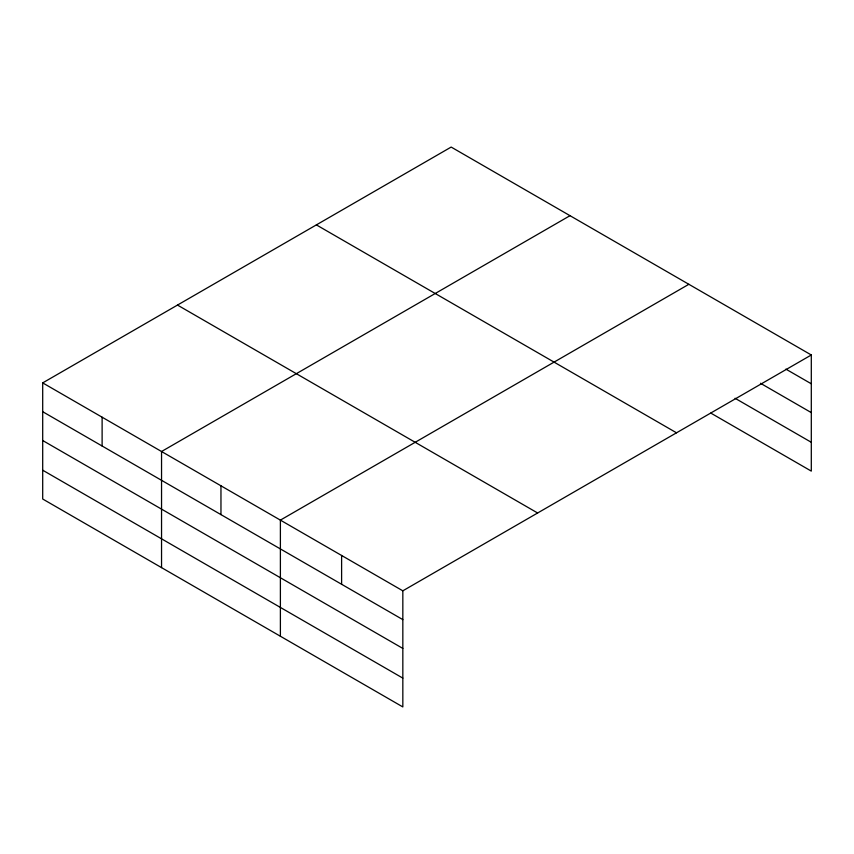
<?xml version="1.0" encoding="UTF-8"?>
<svg xmlns="http://www.w3.org/2000/svg" width="854" height="854" viewBox="0 0 854 854"><rect width="100%" height="100%" fill="white"/><g stroke="black" fill="none" stroke-linecap="round" stroke-linejoin="round"><path stroke-width="1.28" d="M811.3 354.986L451.168 147.069L42.7 382.891L42.7 499.014L402.832 706.931L402.832 590.819L811.3 354.986L811.3 471.109L710.806 413.08M570.013 215.678L161.545 451.51L161.545 567.622M688.858 284.297L280.39 520.118L280.39 636.241M785.883 369.12L811.3 383.788M760.476 383.265L811.3 412.61M735.059 398.274L811.3 442.287M316.375 224.89L676.507 432.807M177.493 305.07L537.625 512.987M42.7 382.891L402.832 590.819M42.7 411.703L402.832 619.62M42.7 440.515L402.832 648.432M42.7 470.202L402.832 678.119M341.611 555.474L341.611 584.275M220.962 485.819L220.962 514.62M102.117 417.2L102.117 446.012"/></g></svg>
